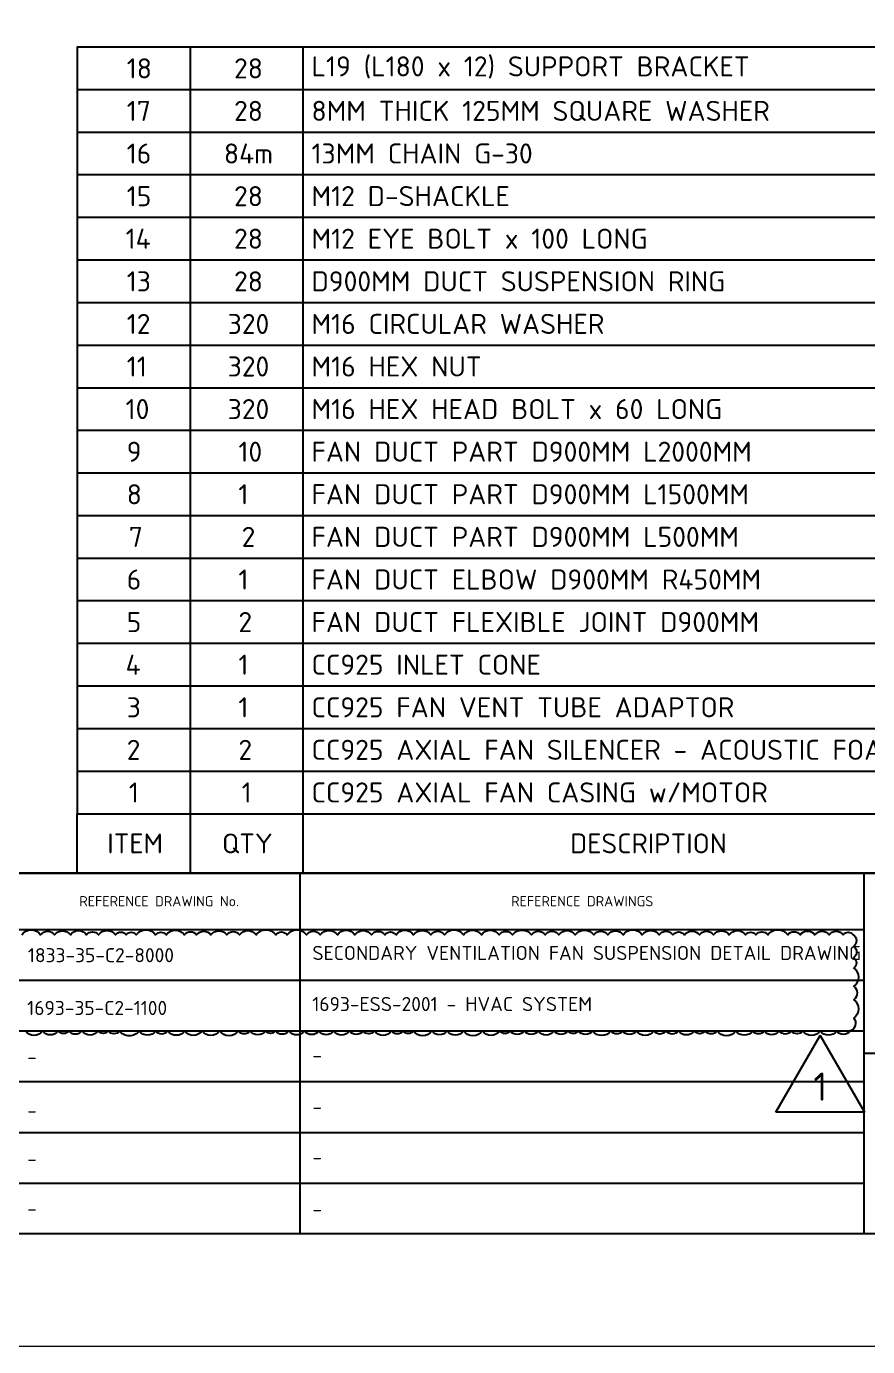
# Model space of a CAD drawing. Header units: inches. Extents: x 0 to 63075, y 0 to 44550.
# Drawn here: x 24746 to 35929, y 0 to 17563 of the extents above; entities that cross this region are included whole.
import ezdxf
from ezdxf.enums import TextEntityAlignment as Align

# ---------------------------------------------------------------- set-up
doc = ezdxf.new("R2010")
doc.units = ezdxf.units.IN
doc.header["$MEASUREMENT"] = 0
doc.layers.get('Defpoints').update_dxf_attribs({"color": 140, "lineweight": 18})
doc.layers.add('DIGITAL_SIGNATURE', color=7, linetype='Continuous', lineweight=50)
doc.layers.add('PDF_Symbol (Howden)', color=7, linetype='Continuous')
doc.layers.add('PDF_Text', color=7, linetype='Continuous')
doc.styles.add('BORDER TEXT STYLE', font='isocpeur.ttf')
doc.styles.add('PDF ISOCPEUR', font='isocpeur.ttf')
doc.styles.get("Standard").update_dxf_attribs({"font": 'arial.ttf'})

# ---------------------------------------------------------------- blocks, each defined once
blk = doc.blocks.new('MCSI-BORDER')
at = {"color": 4, "transparency": 33554687}
for p, q in [((218.38, 18.35), (-585.62, 18.35)), ((-125.65, -45.65), (-125.65, 18.35)), ((-585.62, 8.35), (-125.65, 8.35)), ((-1.65, -13.65), (-125.65, -13.65))]:
    blk.add_line(p, q, dxfattribs=at)
at = {"transparency": 33554687}
blk.add_line((-225.65, -45.65), (-225.65, 18.35), dxfattribs=at)
at = {"color": 2, "transparency": 33554687}
for p, q in [((-585.62, -0.65), (-125.65, -0.65)), ((-585.62, -9.65), (-125.65, -9.65)), ((-585.62, -18.65), (-125.65, -18.65)), ((-585.62, -27.65), (-125.65, -27.65)), ((-585.62, -36.65), (-125.65, -36.65))]:
    blk.add_line(p, q, dxfattribs=at)
at = {"color": 4, "transparency": 33554687}
blk.add_lwpolyline([(-585.62, 508.35), (218.38, 508.35), (218.38, -45.65), (-585.62, -45.65)], close=True, dxfattribs=at)
blk.add_lwpolyline([(-585.62, 508.35), (-585.62, 18.35), (88.35, 18.35), (88.35, 66.92), (218.38, 66.92), (218.38, 508.35), (-585.62, 508.35)], close=True)
at = {"layer": 'Defpoints', "transparency": 33554687}
blk.add_lwpolyline([(-604.12, 528.35), (236.88, 528.35), (236.88, -65.65), (-604.12, -65.65)], close=True, dxfattribs=at)
at = {"lineweight": 13, "transparency": 33554687, "style": 'BORDER TEXT STYLE'}
for s, p in [('REFERENCE DRAWING No.', (-250.65, 13.35)), ('REFERENCE DRAWINGS', (-175.65, 13.35))]:
    blk.add_text(s, height=1.8021, dxfattribs=at).set_placement(p, align=Align.MIDDLE_CENTER)
at = {"transparency": 33554687, "style": 'BORDER TEXT STYLE'}
for tag, p, height in [('CONTRACTOR_D_NUMBER', (118.22, 59.24), 3.5), ('RE-NUM-1', (192.38, 59.24), 3.5), ('WORLEY_D_NUMBER', (118.06, 48.63), 3.5), ('RE-NUM-2', (192.38, 48.57), 3.5), ('TL_LINE01', (92.79, 12.29), 3.5), ('TL_DESIGNBY', (30, 10.56), 2.5), ('TL_DRAWNBY', (60.57, 10.56), 2.5), ('TL_LINE02', (92.79, 6.44), 3.5), ('RV_DES01', (-460.5, 4.88), 2.5), ('RV_APP01', (-449.67, 4.88), 2.5), ('RV_DES07', (-305.65, 4.88), 2.5), ('RV_APP13', (-294.82, 4.88), 2.5), ('RV_R01', (-582.92, 2.53), 2.5), ('RV_DATE01', (-574.12, 2.53), 2.5), ('RV_DESC01', (-558.9, 2.53), 2.5), ('RV_R07', (-428.07, 2.53), 2.5), ('RV_DATE07', (-419.27, 2.53), 2.5), ('RV_DESC07', (-404.06, 2.53), 2.5), ('RF_DWGNO01', (-273.93, 2.53), 2.5), ('RF_DWGTITLE01', (-223.49, 2.92), 2.5), ('RV_CHK01', (-460.5, 0.48), 2.5), ('RV_CHK07', (-305.65, 0.48), 2.5), ('TL_PROJECTNO', (0, 0), 2.5), ('TL_CHKDESBY', (30, 0), 2.5), ('TL_CHKDWNBY', (60.57, 0), 2.5), ('TL_LINE03', (92.79, 0.39), 3.5), ('RV_APP02', (-440.75, -0.3), 2.5), ('RV_APP14', (-289.41, -0.3), 2.5), ('RV_DES02', (-460.5, -4.26), 2.5), ('RV_APP03', (-449.67, -4.25), 2.5), ('RV_DES08', (-305.65, -4.26), 2.5), ('RV_APP15', (-294.82, -4.25), 2.5), ('TL_LINE04', (92.75, -5.16), 3.5), ('RV_R02', (-582.92, -6.47), 2.5), ('RV_DATE02', (-574.12, -6.51), 2.5), ('RV_DESC02', (-558.9, -6.51), 2.5), ('RV_R08', (-428.07, -6.47), 2.5), ('RV_DATE08', (-419.27, -6.51), 2.5), ('RV_DESC08', (-404.06, -6.51), 2.5), ('RF_DWGNO02', (-274.04, -6.84), 2.5), ('RF_DWGTITLE02', (-223.51, -6.15), 2.5), ('RV_CHK02', (-460.5, -8.71), 2.5), ('RV_APP04', (-444.26, -9.43), 2.5), ('RV_CHK08', (-305.65, -8.71), 2.5), ('RV_APP16', (-289.41, -9.43), 2.5), ('TL_CONTNO', (0, -10.66), 2.5), ('TL_LEADENG', (30, -10.66), 2.5), ('TL_LEAPPDATE', (60.57, -10.47), 2.5), ('RV_DES03', (-460.5, -13.26), 2.5), ('RV_APP05', (-449.67, -12.91), 2.5), ('RV_DES09', (-305.65, -13.26), 2.5), ('RV_APP17', (-294.82, -12.91), 2.5), ('TL_LINE05', (92.62, -14.67), 3.5), ('RV_R03', (-582.92, -15.09), 2.5), ('RV_DATE03', (-574.12, -15.14), 2.5), ('RV_DESC03', (-558.9, -15.13), 2.5), ('RV_R09', (-428.07, -15.09), 2.5), ('RV_DATE09', (-419.27, -15.14), 2.5), ('RV_DESC09', (-404.06, -15.13), 2.5), ('RF_DWGNO03', (-274.04, -15.53), 2.5), ('RF_DWGTITLE03', (-223.49, -15.22), 2.5), ('RV_CHK03', (-460.5, -17.78), 2.5), ('RV_APP06', (-444.26, -18.09), 2.5), ('RV_CHK09', (-305.65, -17.78), 2.5), ('RV_APP18', (-289.41, -18.09), 2.5), ('TL_DRAWINGSIZE', (0, -21.12), 2.5), ('TL_AREAPROJENG', (30, -21.12), 2.5), ('TL_LINE06', (92.62, -20.72), 3.5), ('RV_DES04', (-460.5, -22.25), 2.5), ('RV_APP07', (-449.67, -21.89), 2.5), ('RV_DES10', (-305.65, -22.25), 2.5), ('RV_APP19', (-294.82, -21.89), 2.5), ('TL_ENGMANGER', (60.57, -21.32), 2.5), ('RV_R04', (-582.92, -24.6), 2.5), ('RV_DATE04', (-574.12, -24.55), 2.5), ('RV_DESC04', (-558.9, -24.64), 2.5), ('RV_R10', (-428.07, -24.6), 2.5), ('RV_DATE10', (-419.27, -24.55), 2.5), ('RV_DESC10', (-404.06, -24.64), 2.5), ('RF_DWGNO04', (-274.04, -25.02), 2.5), ('RF_DWGTITLE04', (-223.49, -24.35), 2.5), ('TL_LINE07', (92.62, -26.69), 3.5), ('RV_CHK04', (-460.5, -26.66), 2.5), ('RV_APP08', (-444.26, -27.07), 2.5), ('RV_CHK10', (-305.65, -26.66), 2.5), ('RV_APP20', (-289.41, -27.07), 2.5), ('RV_DES05', (-460.5, -31.47), 2.5), ('RV_APP09', (-449.67, -31.06), 2.5), ('RV_DES11', (-305.65, -31.47), 2.5), ('RV_APP21', (-294.82, -31.51), 2.5), ('TL_PLOTSCALE', (0.29, -32.07), 2.5), ('TL_PROJMANGER', (30.29, -32.07), 2.5), ('TL_PMAPPDATE', (60.57, -32.17), 2.5), ('TL_LINE08', (92.55, -32.01), 3.5), ('RV_R05', (-582.92, -33.41), 2.5), ('RV_DATE05', (-574.12, -33.46), 2.5), ('RV_DESC05', (-558.9, -33.56), 2.5), ('RV_R11', (-428.07, -33.41), 2.5), ('RV_DATE11', (-419.27, -33.46), 2.5), ('RV_DESC11', (-404.06, -33.56), 2.5), ('RF_DWGNO05', (-274.04, -33.59), 2.5), ('RF_DWGTITLE05', (-223.49, -33.29), 2.5), ('RV_CHK05', (-460.5, -35.88), 2.5), ('RV_APP10', (-444.26, -36.23), 2.5), ('RV_CHK11', (-305.65, -35.88), 2.5), ('RV_APP22', (-289.41, -36.23), 2.5), ('RV_R06', (-582.92, -42.23), 2.5), ('RV_DATE06', (-574.12, -42.28), 2.5), ('RV_DESC06', (-559.2, -42.28), 2.5), ('RV_DES06', (-460.5, -40.32), 2.5), ('RV_APP11', (-449.67, -40.07), 2.5), ('RV_R12', (-428.07, -42.23), 2.5), ('RV_DATE12', (-419.27, -42.28), 2.5), ('RV_DESC12', (-404.35, -42.28), 2.5), ('RV_DES12', (-305.65, -40.32), 2.5), ('RV_APP23', (-294.82, -40.07), 2.5), ('TL_CLIENT', (30.29, -42.15), 2.5), ('TL_CIAPPDATE', (60.57, -42.15), 2.5), ('TL_SCALE', (97.32, -42.8), 3.5), ('OT-CLIENT_DWGNO01', (147.41, -43.12), 3.5), ('RF_DWGNO06', (-274.04, -42.39), 2.5), ('RF_DWGTITLE06', (-223.49, -42.52), 2.5), ('TL_CADFILENAME', (-1, -42.67), 2.5), ('TL_REV', (211.59, -43.09), 2.5), ('RV_CHK06', (-460.5, -44.77), 2.5), ('RV_APP12', (-444.26, -45.25), 2.5), ('RV_CHK12', (-305.65, -44.77), 2.5), ('RV_APP24', (-289.41, -45.25), 2.5)]:
    blk.add_attdef(tag, p, '', height=height, dxfattribs=at)
at = {"transparency": 33554687, "style": 'BORDER TEXT STYLE', "width": 0.9}
blk.add_attdef('TL_PRODUCEDBY', (0, 10.56), '', height=2.5, dxfattribs=at)
at = {"layer": 'DIGITAL_SIGNATURE'}
for tag, p in [('VENDOR', (89.23, 59.43)), ('JACOBS', (89.24, 48.59))]:
    blk.add_attdef(tag, p, '', height=2, dxfattribs=at)

msp = doc.modelspace()

# ---------------------------------------------------------------- linework, layer by layer
msp.add_lwpolyline([(24684, 5477, -0.520567), (24935, 5477, -0.520567), (25121, 5477, -0.520567), (25330, 5477, -0.520567), (25546, 5477, -0.520567), (25702, 5477, -0.520567), (25930, 5477, -0.520567), (26072, 5477, -0.520567), (26206, 5477, -0.520567), (26464, 5477, -0.520567), (26604, 5477, -0.520567), (26847, 5477, -0.520567), (27009, 5477, -0.520567), (27198, 5477, -0.520567), (27411, 5477, -0.520567), (27578, 5477, -0.520567), (27799, 5477, -0.520567), (28060, 5477, -0.520567), (28212, 5477, -0.520567), (28468, 5477, -0.520567), (28653, 5477, -0.520567), (28880, 5477, -0.520567), (29113, 5477, -0.520567), (29332, 5477, -0.520567), (29510, 5477, -0.520567), (29660, 5477, -0.520567), (29893, 5477, -0.520567), (30122, 5477, -0.520567), (30305, 5477, -0.520567), (30556, 5477, -0.520567), (30795, 5477, -0.520567), (31029, 5477, -0.520567), (31210, 5477, -0.520567), (31459, 5477, -0.520567), (31641, 5477, -0.520567), (31826, 5477, -0.520567), (32042, 5477, -0.520567), (32289, 5477, -0.520567), (32476, 5477, -0.520567), (32678, 5477, -0.520567), (32934, 5477, -0.520567), (33159, 5477, -0.520567), (33341, 5477, -0.520567), (33495, 5477, -0.520567), (33692, 5477, -0.520567), (33880, 5477, -0.520567), (34090, 5477, -0.520567), (34307, 5477, -0.520567), (34444, 5477, -0.520567), (34601, 5477, -0.520567), (34867, 5477, -0.520567), (35031, 5477, -0.520567), (35229, 5477, -0.520567), (35417, 5477, -0.520567), (35604, 5477, -0.520567), (35738, 5477, -0.520567), (35744, 5325, -0.520567), (35744, 5173, -0.520567), (35744, 5035, -0.520567), (35744, 4794, -0.520567), (35744, 4615, -0.520567), (35744, 4370, -0.520567), (35697, 4200, -0.520567), (35517, 4200, -0.520567), (35300, 4200, -0.520567), (35065, 4200, -0.520567), (34917, 4200, -0.520567), (34752, 4200, -0.520567), (34555, 4200, -0.520567), (34402, 4200, -0.520567), (34179, 4200, -0.520567), (33927, 4200, -0.520567), (33769, 4200, -0.520567), (33624, 4200, -0.520567), (33415, 4200, -0.520567), (33248, 4200, -0.520567), (33087, 4200, -0.520567), (32857, 4200, -0.520567), (32672, 4200, -0.520567), (32516, 4200, -0.520567), (32273, 4200, -0.520567), (32087, 4200, -0.520567), (31946, 4200, -0.520567), (31761, 4200, -0.520567), (31548, 4200, -0.520567), (31366, 4200, -0.520567), (31177, 4200, -0.520567), (31039, 4200, -0.520567), (30807, 4200, -0.520567), (30557, 4200, -0.520567), (30339, 4200, -0.520567), (30137, 4200, -0.520567), (29890, 4200, -0.520567), (29753, 4200, -0.520567), (29600, 4200, -0.520567), (29372, 4200, -0.520567), (29222, 4200, -0.520567), (29041, 4200, -0.520567), (28828, 4200, -0.520567), (28634, 4200, -0.520567), (28443, 4200, -0.520567), (28235, 4200, -0.520567), (28059, 4200, -0.520567), (27925, 4200, -0.520567), (27719, 4200, -0.520567), (27563, 4200, -0.520567), (27315, 4200, -0.520567), (27081, 4200, -0.520567), (26852, 4200, -0.520567), (26625, 4200, -0.520567), (26464, 4200, -0.520567), (26245, 4200, -0.520567), (25984, 4200, -0.520567), (25834, 4200, -0.520567), (25700, 4200, -0.520567), (25484, 4200, -0.520567), (25309, 4200, -0.520567), (25168, 4200, -0.520567), (24960, 4200, -0.520567), (24732, 4200, -0.520567)], format="xyb")
msp.add_lwpolyline([(34710, 3119), (35297, 4137), (35886, 3119), (34710, 3119)])
at = {"layer": 'PDF_Symbol (Howden)', "lineweight": 25}
msp.add_lwpolyline([(25421, 7086), (51936, 7086), (51936, 17286), (25421, 17286)], close=True, dxfattribs=at)
for points in [[(26921, 17286), (26921, 7086), (26921, 6300)], [(28421, 17286), (28421, 7086), (28421, 6300)], [(51936, 16719), (25421, 16719)], [(51936, 16152), (25421, 16152)], [(51936, 15586), (25421, 15586)], [(51936, 15019), (25421, 15019)], [(51936, 14452), (25421, 14452)], [(51936, 13886), (25421, 13886)], [(51936, 13319), (25421, 13319)], [(51936, 12752), (25421, 12752)], [(51936, 12186), (25421, 12186)], [(51936, 11619), (25421, 11619)], [(51936, 11052), (25421, 11052)], [(51936, 10486), (25421, 10486)], [(51936, 9919), (25421, 9919)], [(51936, 9352), (25421, 9352)], [(51936, 8786), (25421, 8786)], [(51936, 8219), (25421, 8219)], [(51936, 7652), (25421, 7652)], [(51936, 7086), (51936, 6300), (25421, 6300), (25421, 7086)]]:
    msp.add_lwpolyline(points, dxfattribs=at)

# ---------------------------------------------------------------- block references
ref = msp.add_blockref('MCSI-BORDER', (45309, 4924), dxfattribs=dict(xscale=75, yscale=75, zscale=75))
ref.add_attrib('RF_DWGTITLE06', '-', (28548, 1735), dxfattribs={"transparency": 33554687, "height": 188, "style": 'BORDER TEXT STYLE'})
ref.add_attrib('RF_DWGNO06', '-', (24756, 1744), dxfattribs={"transparency": 33554687, "height": 188, "style": 'BORDER TEXT STYLE'})
ref.add_attrib('RF_DWGTITLE05', '-', (28548, 2427), dxfattribs={"transparency": 33554687, "height": 188, "style": 'BORDER TEXT STYLE'})
ref.add_attrib('RF_DWGNO05', '-', (24756, 2405), dxfattribs={"transparency": 33554687, "height": 188, "style": 'BORDER TEXT STYLE'})
ref.add_attrib('RF_DWGTITLE04', '-', (28548, 3097), dxfattribs={"transparency": 33554687, "height": 188, "style": 'BORDER TEXT STYLE'})
ref.add_attrib('RF_DWGNO04', '-', (24756, 3047), dxfattribs={"transparency": 33554687, "height": 188, "style": 'BORDER TEXT STYLE'})
ref.add_attrib('RF_DWGTITLE03', '-', (28548, 3782), dxfattribs={"transparency": 33554687, "height": 188, "style": 'BORDER TEXT STYLE'})
ref.add_attrib('RF_DWGNO03', '-', (24756, 3759), dxfattribs={"transparency": 33554687, "height": 188, "style": 'BORDER TEXT STYLE'})
ref.add_attrib('RF_DWGTITLE02', '1693-ESS-2001 - HVAC SYSTEM', (28546, 4463), dxfattribs={"transparency": 33554687, "height": 187.72, "style": 'BORDER TEXT STYLE'})
ref.add_attrib('RF_DWGNO02', '1693-35-C2-1100', (24756, 4411), dxfattribs={"transparency": 33554687, "height": 187.72, "style": 'BORDER TEXT STYLE'})
ref.add_attrib('RF_DWGTITLE01', 'SECONDARY VENTILATION FAN SUSPENSION DETAIL DRAWING', (28548, 5143), dxfattribs={"transparency": 33554687, "height": 187.72, "style": 'BORDER TEXT STYLE'})
ref.add_attrib('RF_DWGNO01', '1833-35-C2-8000', (24765, 5113), dxfattribs={"transparency": 33554687, "height": 187.72, "style": 'BORDER TEXT STYLE'})

# ---------------------------------------------------------------- texts
at = {"layer": 'PDF_Text', "style": 'PDF ISOCPEUR'}
for s, insert, char_height, attachment_point in [('18', (26079, 16871), 267, 7), ('28', (27698, 16871), 267, 8), ('L19 (L180 x 12) SUPPORT BRACKET', (28536, 16871), 267.02, 7), ('17', (26079, 16305), 267, 7), ('28', (27698, 16305), 267, 8), ('8MM THICK 125MM SQUARE WASHER', (28536, 16305), 267.02, 7), ('16', (26079, 15738), 267, 7), ('84m', (27698, 15738), 267, 8), ('13MM CHAIN G-30', (28536, 15738), 267.02, 7), ('15', (26079, 15171), 267, 7), ('28', (27698, 15171), 267, 8), ('M12 D-SHACKLE', (28536, 15171), 267.02, 7), ('14', (26064, 14605), 267, 7), ('28', (27698, 14605), 267, 8), ('M12 EYE BOLT x 100 LONG', (28536, 14605), 267.02, 7), ('13', (26079, 14038), 267, 7), ('28', (27698, 14038), 267, 8), ('D900MM DUCT SUSPENSION RING', (28536, 14038), 267.02, 7), ('12', (26079, 13471), 267, 7), ('320', (27698, 13471), 267, 8), ('M16 CIRCULAR WASHER', (28536, 13471), 267.02, 7), ('320', (27698, 12905), 267, 8), ('M16 HEX NUT', (28536, 12905), 267.02, 7), ('11', (26079, 12905), 267, 7), ('10', (26064, 12338), 267, 7), ('320', (27698, 12338), 267, 8), ('M16 HEX HEAD BOLT x 60 LONG', (28536, 12338), 267.02, 7), ('9', (26079, 11771), 267, 7), ('10', (27564, 11771), 267, 7), ('FAN DUCT PART D900MM L2000MM', (28536, 11771), 267.02, 7), ('8', (26079, 11205), 267, 7), ('1', (27564, 11205), 267, 7), ('FAN DUCT PART D900MM L1500MM', (28536, 11205), 267.02, 7), ('7', (26107, 10638), 267, 7), ('2', (27607, 10638), 267, 7), ('FAN DUCT PART D900MM L500MM', (28536, 10638), 267.02, 7), ('6', (26079, 10071), 267, 7), ('1', (27564, 10071), 267, 7), ('FAN DUCT ELBOW D900MM R450MM', (28536, 10071), 267.02, 7), ('5', (26079, 9505), 267, 7), ('2', (27564, 9505), 267, 7), ('FAN DUCT FLEXIBLE JOINT D900MM', (28536, 9505), 267.02, 7), ('4', (26064, 8938), 267, 7), ('1', (27564, 8938), 267, 7), ('CC925 INLET CONE', (28536, 8938), 267.02, 7), ('3', (26079, 8371), 267, 7), ('1', (27564, 8371), 267, 7), ('CC925 FAN VENT TUBE ADAPTOR', (28536, 8371), 267.02, 7), ('2', (26079, 7805), 267, 7), ('2', (27564, 7805), 267, 7), ('CC925 AXIAL FAN SILENCER - ACOUSTIC FOAM TYPE', (28536, 7805), 267.02, 7), ('1', (26107, 7238), 267, 7), ('1', (27607, 7238), 267, 7), ('CC925 AXIAL FAN CASING w/MOTOR', (28536, 7238), 267.02, 7), ('ITEM', (25821, 6562), 264, 7), ('QTY', (27345, 6562), 264, 7), ('DESCRIPTION', (31974, 6562), 263.95, 7)]:
    msp.add_mtext(s, dxfattribs=dict(at, insert=insert, char_height=char_height, attachment_point=attachment_point))
at = {"layer": 'PDF_Text', "lineweight": 30, "insert": (35208, 3271), "char_height": 375, "attachment_point": 7, "style": 'PDF ISOCPEUR'}
msp.add_mtext('1', dxfattribs=at)

doc.saveas('drawing.dxf')
